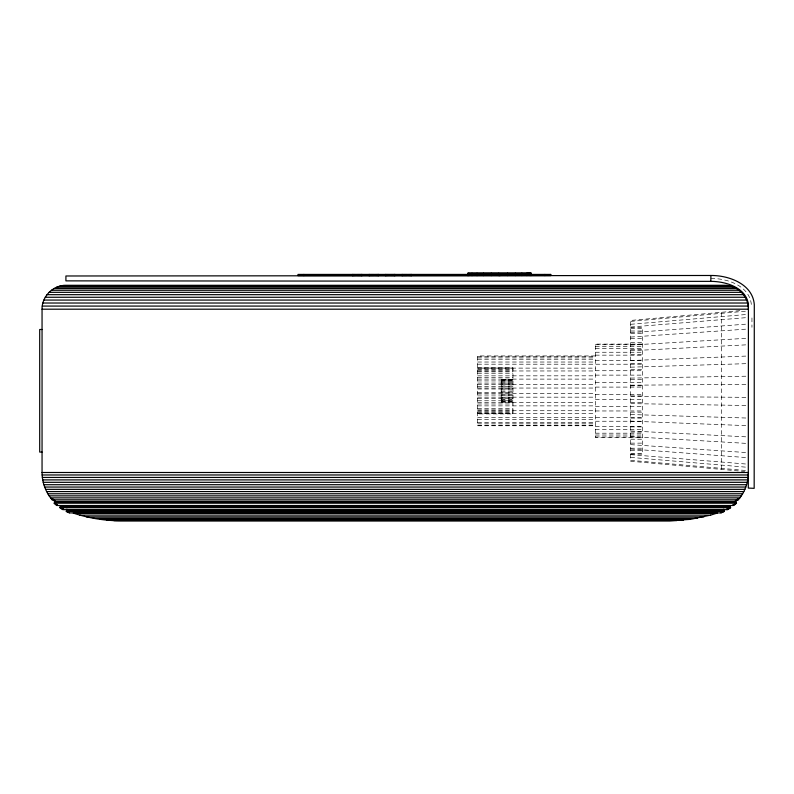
<?xml version="1.0" encoding="UTF-8"?>
<svg xmlns="http://www.w3.org/2000/svg" width="794" height="794" viewBox="0 0 794 794"><rect width="100%" height="100%" fill="white"/><g stroke="black" fill="none" stroke-linecap="round" stroke-linejoin="round"><path stroke-width="0.6" stroke-dasharray="3.97 2.98" d="M739.829 310.643L630.694 320.439L630.694 461.254L744.742 471.487M630.694 321.372L747.194 311.059M630.694 324.299L747.194 314.424M630.694 327.039L747.194 317.57M630.694 332.696L747.194 324.071M630.694 337.063L747.194 329.073M630.694 345.062L747.194 338.264M630.694 350.75L747.194 344.794M630.694 360.536L747.174 356.04M630.694 367.165L747.174 363.642M630.694 378.083L747.174 376.187M630.694 385.189L747.174 384.356M630.694 327.535L642.465 327.535L642.465 454.158L630.694 454.158M630.694 328.379L642.465 328.379M630.694 331.009L642.465 331.009M630.694 333.48L642.465 333.48M630.694 338.562L642.465 338.562M630.694 342.482L642.465 342.482M642.465 344.11L595.371 344.11L595.371 437.583L642.465 437.583M595.371 344.735L642.465 344.735M595.371 346.67L642.465 346.67M595.371 348.497L642.465 348.497M630.694 349.678L642.465 349.678M595.371 352.248L642.465 352.248M630.694 354.789L642.465 354.789M595.371 355.146L642.465 355.146M595.371 355.95L477.641 355.95L477.641 425.753L595.371 425.753M477.641 356.407L595.371 356.407M477.641 357.866L595.371 357.866M477.641 359.225L595.371 359.225M595.371 360.456L642.465 360.456M477.641 362.024L595.371 362.024M630.694 363.592L642.465 363.592M477.641 364.188L642.465 364.228M477.641 367.781L512.964 367.781L512.964 413.912L477.641 413.912M512.964 368.088L477.641 368.088L595.371 368.148M477.641 369.051L512.964 369.051M630.694 369.547L642.465 369.547M477.641 369.944L512.964 369.944M595.371 370.729L642.465 370.729M477.641 370.967L595.371 370.967M477.641 371.8L512.964 371.8M477.641 373.23L512.964 373.23M595.371 375.125L642.465 375.125M477.641 375.85L595.371 375.82M477.641 377.706L512.964 377.706M477.641 379.105L595.371 379.105M630.694 379.373L642.465 379.373M512.964 379.621L501.193 379.621L501.193 402.072L512.964 402.072M501.193 379.77L512.964 379.77M501.193 380.237L512.964 380.237M501.193 380.673L512.964 380.673M477.641 380.922L512.964 380.922M501.193 381.577L512.964 381.577M501.193 382.271L512.964 382.271M595.371 382.38L642.465 382.38M477.641 383.085L512.964 383.085M501.193 383.542L512.964 383.542M501.193 384.455L512.964 384.455M477.641 384.524L595.371 384.524M630.694 385.765L642.465 385.765M501.193 386.013L512.964 386.013M477.641 386.668L512.964 386.668M501.193 387.065L512.964 387.065M595.371 387.095L642.465 387.095M477.641 388.048L595.371 388.048M501.193 388.812L512.964 388.812M477.641 388.991L512.964 388.991M501.193 389.943L512.964 389.943M501.193 391.75L512.964 391.75M477.641 392.702L512.964 392.702M501.193 392.881L512.964 392.881M477.641 393.645L595.371 393.645M501.193 394.628L512.964 394.628M595.371 394.598L642.465 394.598M477.641 395.025L512.964 395.025M501.193 395.68L512.964 395.68M630.694 395.928L642.465 395.928M477.641 397.169L595.371 397.169M501.193 397.238L512.964 397.238M501.193 398.151L512.964 398.151M477.641 398.608L512.964 398.608M595.371 399.322L642.465 399.322M501.193 399.422L512.964 399.422M501.193 400.116L512.964 400.116M477.641 400.772L512.964 400.772M501.193 401.02L512.964 401.02M501.193 401.456L512.964 401.456M501.193 401.923L512.964 401.923M630.694 402.32L642.465 402.32M477.641 402.588L595.371 402.588M477.641 403.987L512.964 403.987M477.641 405.873L595.371 405.873M595.371 406.568L642.465 406.568M477.641 408.463L512.964 408.463M477.641 409.893L512.964 409.893M477.641 410.726L595.371 410.726M595.371 410.964L642.465 410.964M477.641 411.749L512.964 411.749M630.694 412.146L642.465 412.146M477.641 412.642L512.964 412.642M477.641 413.545L595.371 413.545M477.641 413.605L512.964 413.605M477.641 417.505L642.465 417.465M630.694 418.101L642.465 418.101M477.641 419.669L595.371 419.669M595.371 421.237L642.465 421.237M477.641 422.477L595.371 422.477M477.641 423.837L595.371 423.837M477.641 425.286L595.371 425.286M595.371 426.547L642.465 426.547M630.694 426.904L642.465 426.904M595.371 429.445L642.465 429.445M630.694 432.015L642.465 432.015M595.371 433.196L642.465 433.196M595.371 435.023L642.465 435.023M595.371 436.968L642.465 436.968M630.694 439.211L642.465 439.211M630.694 443.131L642.465 443.131M630.694 448.213L642.465 448.213M630.694 450.684L642.465 450.684M630.694 453.314L642.465 453.314M630.694 396.504L747.174 397.337M630.694 403.61L747.174 405.506M630.694 414.528L747.174 418.051M630.694 421.157L747.174 425.653M710.878 278.426C727.274 278.347 749.754 285.78 751.362 304.817M630.694 430.953L747.194 436.899M630.694 436.64L747.194 443.429M630.694 444.63L747.194 452.62M630.694 448.997L747.194 457.632M630.694 454.654L747.194 464.123M630.694 457.394L747.194 467.269M630.694 460.322L747.194 470.634M751.948 317.918L751.948 327.327M721.339 312.31L721.339 469.393"/><path stroke-width="1.19" d="M710.819 281.364L710.938 275.488C728.842 275.31 752.791 284.034 754.3 304.668L754.171 488.34L748.295 488.082L748.424 304.956C746.697 287.547 725.706 281.394 710.819 281.364L65.912 280.868L65.912 275.984L710.938 275.488M42.052 472.499C42.042 482.415 45.685 492.27 52.136 499.803L738.331 499.803C744.792 492.27 748.434 482.415 748.414 472.499L42.052 472.499L42.052 309.194C41.784 296.44 53.158 285.076 65.912 285.344L724.565 285.344C737.308 285.076 748.682 296.44 748.414 309.194L42.052 309.194M67.162 509.311L66.12 511.425L69.396 512.904M61.078 505.778L59.758 507.723L62.805 509.639L63.431 508.646M735.74 501.451L54.726 501.451L52.136 498.95L52.136 499.803L52.95 498.95L55.54 501.451L53.952 503.217L56.711 505.53L57.486 504.607L57.486 505.51L732.991 505.51L735.74 503.198L735.74 501.451L738.331 498.95L738.331 499.803L737.517 498.95L734.926 501.451L736.504 503.198L733.745 505.51L732.991 504.607L732.991 505.51M727.036 509.639L730.083 507.723L730.083 505.778L60.384 505.778L60.384 507.723L63.431 509.639L727.036 509.639L727.036 508.646L727.661 509.639L730.708 507.723L729.388 505.778M723.87 509.311L723.87 511.425L720.595 512.904L69.882 512.904L66.607 511.425L66.607 509.311M721.081 512.904L724.356 511.425L723.314 509.311M710.62 515.117L717.22 513.083L73.256 513.083C88.541 518.154 104.629 520.765 120.728 520.795L669.739 520.795L690.383 519.365L710.62 515.117L79.847 515.117M467.845 275.627L467.835 273.225L498.87 273.205M531.067 275.587L531.067 273.215L500.041 273.225L500.041 275.607M467.835 273.225L531.067 273.235L530.064 273.205L530.064 275.587M431.956 274.923L455.498 274.923M62.795 285.542L727.671 285.542M59.739 286.158L730.738 286.158M56.781 287.16L733.696 287.16M53.982 288.54L736.485 288.54M51.392 290.267L739.085 290.267M49.039 292.331L741.427 292.331M46.985 294.673L743.492 294.673M45.248 297.264L745.219 297.264M43.869 300.063L746.598 300.063M42.866 303.02L747.601 303.02M42.261 306.077L748.216 306.077M42.052 329.5L39.7 329.5L39.7 452.074L42.052 452.074M42.132 474.971L748.345 474.971M42.35 477.442L748.127 477.442M42.707 479.894L747.759 479.894M43.213 482.315L747.253 482.315M43.869 484.707L746.608 484.707M44.653 487.05L745.814 487.05M45.586 489.342L744.891 489.342M46.638 491.585L743.829 491.585M47.829 493.759L742.638 493.759M49.149 495.853L741.328 495.853M50.588 497.868L739.889 497.868M54.726 502.294L735.74 502.294M54.726 501.451L54.726 503.198L735.74 503.198M60.384 506.731L730.083 506.731M60.384 507.723L730.083 507.723M66.607 510.353L723.87 510.353M66.607 511.425L723.87 511.425M86.526 516.844L703.941 516.844M93.285 518.264L697.192 518.264M100.094 519.365L690.383 519.365M106.952 520.159L683.525 520.159M113.83 520.636L676.637 520.636M531.067 273.235L526.898 273.205L526.898 275.587M54.726 503.198L57.486 505.51M521.866 273.215L521.866 275.587M515.296 273.215L515.306 275.597M507.654 273.225L507.654 275.597M499.456 273.305L499.456 275.607M498.87 273.255L498.87 275.607M491.248 273.255L491.248 275.617M483.606 273.265L483.606 275.617M477.045 273.275L477.045 275.627M472.003 273.275L472.013 275.627M468.837 273.275L468.847 275.627M411.421 274.446L411.421 275.627M411.262 274.446L411.262 275.627M410.786 274.446L410.786 275.627M410.041 274.446L410.041 275.627M409.069 274.446L409.069 275.627M407.927 274.446L407.927 275.627M406.707 274.446L406.707 275.627M405.496 274.446L405.496 275.627M404.354 274.446L404.354 275.627M403.382 274.456L403.382 275.627M402.627 274.456L402.637 275.627M402.161 274.456L402.161 275.627M402.002 274.456L402.002 275.627M394.936 274.446L394.936 275.627M394.777 274.446L394.777 275.627M394.31 274.446L394.31 275.627M393.556 274.446L393.556 275.627M392.583 274.446L392.583 275.627M391.452 274.446L391.452 275.627M390.231 274.446L390.231 275.627M389.01 274.446L389.01 275.627M387.879 274.446L387.879 275.627M386.896 274.456L386.896 275.627M386.152 274.456L386.152 275.627M385.676 274.456L385.686 275.627M385.517 274.456L385.517 275.627M378.46 274.446L378.46 275.627M378.291 274.446L378.301 275.627M377.825 274.446L377.825 275.627M377.081 274.446L377.081 275.627M376.098 274.446L376.098 275.627M374.967 274.446L374.967 275.627M373.746 274.446L373.746 275.627M372.525 274.446L372.525 275.627M371.394 274.446L371.394 275.627M370.421 274.456L370.421 275.627M369.667 274.456L369.667 275.627M369.2 274.456L369.2 275.627M369.041 274.456L369.041 275.627M361.975 274.446L361.975 275.627M361.816 274.446L361.816 275.627M361.339 274.446L361.339 275.627M360.595 274.446L360.595 275.627M359.622 274.446L359.622 275.627M358.481 274.446L358.481 275.627M357.26 274.446L357.27 275.627M356.049 274.446L356.049 275.627M354.908 274.446L354.908 275.627M353.935 274.456L353.935 275.627M353.191 274.456L353.191 275.627M352.715 274.456L352.715 275.627M352.556 274.456L352.556 275.627M544.883 274.426L544.883 275.607M303.864 274.426L303.864 275.607M550.768 274.426L297.978 274.426L297.978 275.607L550.768 275.607L550.768 274.426"/></g></svg>
